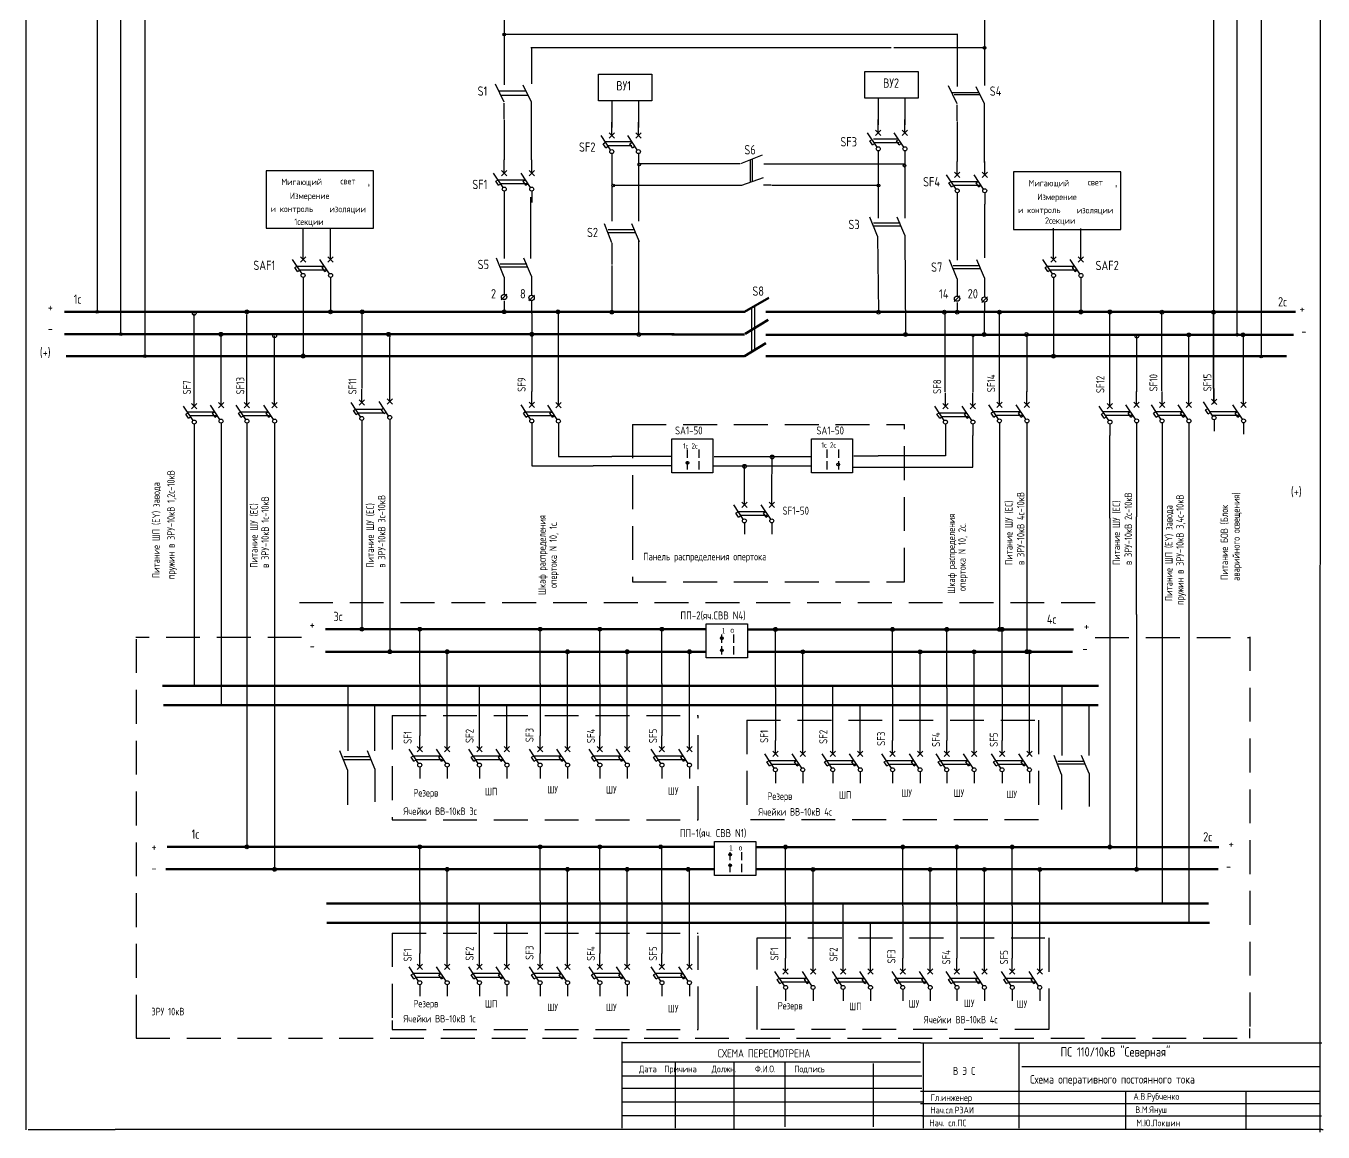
# Model space of a CAD drawing. Header units: millimetres. Extents: x -27 to 1005, y -36 to 757.
# Drawn here: x -26.5 to 459.7, y 106.5 to 521.2 of the extents above; entities that cross this region are included whole.
import ezdxf
from ezdxf.enums import TextEntityAlignment as Align

# ---------------------------------------------------------------- set-up
doc = ezdxf.new("R2010")
doc.units = ezdxf.units.MM
doc.header["$MEASUREMENT"] = 0
doc.linetypes.add('DASHED', pattern=[19.05, 12.7, -6.35])
doc.layers.add('1', color=7, linetype='Continuous')
doc.layers.add('Элементы', color=6, linetype='Continuous')
doc.styles.get("Standard").update_dxf_attribs({"font": 'times.ttf', "height": 2})
doc.styles.add('НАДПИСИ', font='gostw.shx')

# ---------------------------------------------------------------- blocks, each defined once
blk = doc.blocks.new('Выключатель_авт1')
for p, q in [((4.25, 0), (0, 0)), ((11, 0), (16, 0))]:
    blk.add_line(p, q)
at = {"ltscale": 5}
for p, q in [((5.62, 0.42), (11, 4)), ((6.44, 2.16), (7.94, 3.16)), ((6.44, 2.16), (7, 1.33)), ((7.94, 3.16), (8.5, 2.33)), ((12, 1), (10, -1)), ((10, 1), (12, -1))]:
    blk.add_line(p, q, dxfattribs=at)
blk.add_circle((5, 0), 0.75)
at = {"style": 'НАДПИСИ', "width": 0.8, "flags": 8}
blk.add_attdef('К1', text='', height=3, dxfattribs=at).set_placement((3, -4), align=Align.RIGHT)
blk.add_attdef('К2', (13, -4), '', height=3, dxfattribs=at)
at = {"layer": 'Элементы', "style": 'НАДПИСИ', "width": 0.9, "flags": 8}
blk.add_attdef('QFN', text='', height=4, dxfattribs=at).set_placement((8, 5), align=Align.CENTER)
blk.add_attdef('QFN', (6, -4), '', height=4, rotation=270, dxfattribs=at)
blk = doc.blocks.new('Клемма')
at = {"layer": '1', "ltscale": 0.1}
blk.add_line((1.06, 1.06), (-1.06, -1.06), dxfattribs=at)
blk.add_circle((0, 0), 1, dxfattribs=at)

msp = doc.modelspace()

# ---------------------------------------------------------------- hatches: boundary and pattern name
h = msp.add_hatch()
h.set_pattern_fill('ANSI38', color=256, style=0)
h.set_pattern_definition([(45, (-3.17505, 81.17066), (-0.08838835, 0.08838835), []), (135, (-3.17505, 81.17066), (-0.265165043, 0.08838835), [0.3125, -0.1875])])
edge = h.paths.add_edge_path()
edge.add_arc((234.32, 291.67), 0.5, 0, 360)
h = msp.add_hatch()
h.set_pattern_fill('ANSI38', color=256, style=0)
h.set_pattern_definition([(45, (-3.17505, 76.61308), (-0.08838835, 0.08838835), []), (135, (-3.17505, 76.61308), (-0.265165043, 0.08838835), [0.3125, -0.1875])])
edge = h.paths.add_edge_path()
edge.add_arc((234.32, 287.11), 0.5, 0, 360)
h = msp.add_hatch()
h.set_pattern_fill('ANSI38', color=256, style=0)
edge = h.paths.add_edge_path()
edge.add_arc((237.5, 210.5), 0.5, 0, 360)
h = msp.add_hatch()
h.set_pattern_fill('ANSI38', color=256, style=0)
h.set_pattern_definition([(45, (1e-06, -4), (-0.08838835, 0.08838835), []), (135, (1e-06, -4), (-0.265165043, 0.08838835), [0.3125, -0.1875])])
edge = h.paths.add_edge_path()
edge.add_arc((237.5, 206.5), 0.5, 0, 360)

# ---------------------------------------------------------------- linework, layer by layer
for p, q in [((-26.54, 756.6), (-26.54, 107.3)), ((0.19, 738.19), (0.19, 414.29)), ((418.71, 734.1), (418.71, 379.69)), ((8.99, 405.46), (8.99, 723.48)), ((427.5, 405.29), (427.5, 721.34)), ((18.03, 709.32), (18.03, 397.43)), ((436.54, 705.42), (436.54, 397.43)), ((332.82, 564.03), (332.82, 498.83)), ((458.59, 553.07), (458.49, 106.48)), ((152.72, 528.85), (152.72, 511.14)), ((152.78, 518.09), (322.78, 518.09)), ((322.53, 518.03), (322.53, 498.47)), ((152.72, 511.14), (152.72, 499.09)), ((162.78, 513.09), (297.85, 513.09)), ((163.01, 513.03), (163.01, 499.45)), ((298.82, 513.13), (332.73, 513.13)), ((152.72, 492.59), (149.53, 499.32)), ((150.95, 496.84), (160.88, 496.84)), ((163.01, 492.59), (159.82, 498.96)), ((322.53, 491.97), (319.34, 498.7)), ((320.76, 496.22), (330.69, 496.22)), ((332.82, 491.97), (329.63, 498.35)), ((151.39, 495.25), (161.69, 495.25)), ((152.72, 486.21), (152.72, 492.23)), ((163.01, 471.03), (163.01, 492.59)), ((193.07, 493.09), (193.07, 483.09)), ((203.07, 493.09), (203.07, 483.09)), ((293, 494.13), (293, 484.13)), ((303, 494.13), (303, 484.13)), ((321.47, 495.51), (331.05, 495.51)), ((322.53, 485.59), (322.53, 491.61)), ((332.82, 470), (332.82, 491.97)), ((152.78, 486.03), (152.78, 471.03)), ((322.59, 485.41), (322.59, 470.41)), ((190.33, 477.83), (200.61, 477.83)), ((291.23, 478.87), (300.1, 478.87)), ((291.59, 477.45), (300.81, 477.45)), ((191.75, 476.42), (200.61, 476.42)), ((241.48, 469.67), (249.64, 472.86)), ((193.07, 469.09), (193.07, 458.09)), ((203.07, 469.09), (203.07, 458.09)), ((237.08, 469.49), (203.08, 469.49)), ((236.87, 469.67), (241.12, 469.67)), ((245.02, 471.09), (245.02, 462.58)), ((245.73, 471.44), (245.73, 462.94)), ((250.04, 469.5), (283.04, 469.5)), ((282.55, 469.49), (303.24, 469.49)), ((293, 470.13), (293, 459.13)), ((303, 470.13), (303, 449.08)), ((150.24, 463.53), (160.53, 463.53)), ((151.3, 462.12), (161.23, 462.12)), ((241.83, 461.52), (249.99, 464.36)), ((320.05, 462.92), (330.34, 462.92)), ((193.07, 459.09), (193.07, 448.07)), ((193.59, 461.52), (241.83, 461.52)), ((203.1, 458.35), (203.1, 448.07)), ((252.83, 461.52), (249.99, 461.52)), ((253.04, 461.5), (292.9, 461.5)), ((293, 459.38), (293, 449.11)), ((321.11, 461.5), (331.05, 461.5)), ((152.78, 455.03), (152.78, 434.03)), ((162.78, 454.03), (162.78, 457.03)), ((162.78, 434.03), (162.78, 454.03)), ((322.59, 454.41), (322.59, 433.41)), ((332.78, 454.41), (332.78, 434.22)), ((292.65, 442.38), (289.81, 449.46)), ((302.94, 442.73), (300.1, 449.46)), ((77.37, 438.68), (77.37, 445.48)), ((87.66, 438.68), (87.66, 445.31)), ((193.16, 439.93), (190.33, 447.01)), ((191.75, 444.89), (201.68, 444.89)), ((191.75, 443.82), (202.03, 443.82)), ((203.45, 440.28), (200.61, 447.01)), ((291.23, 447.34), (301.16, 447.34)), ((291.23, 446.27), (301.52, 446.27)), ((302.94, 442.73), (303.19, 405.5)), ((358.68, 438.64), (358.68, 445.44)), ((368.97, 438.64), (368.97, 445.27)), ((193.07, 439.72), (193.07, 431.72)), ((203.07, 440.72), (203.07, 405.5)), ((292.65, 442.38), (293.07, 413.86)), ((152.72, 427.04), (149.88, 434.13)), ((163.01, 427.4), (160.17, 434.13)), ((322.53, 426.42), (319.7, 433.51)), ((332.82, 426.78), (329.98, 433.51)), ((74.83, 431.19), (85.11, 431.19)), ((75.89, 429.77), (85.82, 429.77)), ((151.3, 432), (161.23, 432)), ((151.3, 430.94), (161.59, 430.94)), ((193.16, 431.42), (193.16, 413.35)), ((321.11, 431.38), (331.05, 431.38)), ((321.11, 430.32), (331.4, 430.32)), ((356.14, 431.14), (366.43, 431.14)), ((357.21, 429.73), (367.14, 429.73)), ((152.72, 427.04), (152.72, 420.31)), ((163.01, 427.4), (163.01, 420.31)), ((322.53, 426.42), (322.53, 419.69)), ((332.82, 426.78), (332.82, 419.69)), ((77.37, 422.68), (77.37, 397.44)), ((87.66, 422.68), (87.66, 414.01)), ((358.68, 422.64), (358.68, 397.4)), ((368.97, 422.64), (368.97, 413.96)), ((36.54, 383.7), (36.54, 413.45)), ((99.45, 412.56), (99.55, 414.01)), ((152.72, 418.19), (152.72, 414.29)), ((163.01, 418.19), (163.01, 414.29)), ((163.1, 413.39), (163.01, 414.29)), ((163.1, 413.39), (163.1, 405.39)), ((172.92, 414.01), (172.92, 384.1)), ((245.48, 415.03), (245.48, 399.53)), ((246.55, 416.1), (246.55, 399.53)), ((318.12, 383.97), (318.12, 413.88)), ((322.53, 417.57), (322.53, 413.67)), ((332.72, 413.88), (332.72, 405.52)), ((332.82, 417.57), (332.82, 413.67)), ((338.38, 383.53), (338.38, 413.88)), ((379.84, 383.7), (379.84, 414.52)), ((399.33, 384.41), (399.33, 413.88)), ((418.71, 385.27), (418.71, 413.86)), ((56.26, 384.08), (56.26, 413.06)), ((99.45, 385.29), (99.45, 412.56)), ((46.57, 405.6), (46.57, 384.1)), ((66.69, 384.03), (66.69, 405.06)), ((109.85, 404.12), (110.08, 405.6)), ((109.85, 385.43), (109.85, 404.12)), ((163.09, 405.6), (163.09, 384.1)), ((328.57, 383.88), (328.57, 404.56)), ((348.78, 384.03), (348.78, 405.03)), ((389.93, 384.02), (389.93, 404.88)), ((409.43, 384.11), (409.43, 405.36)), ((429.91, 384.13), (429.91, 405.18)), ((33.78, 376.53), (44.06, 376.53)), ((34.84, 375.12), (44.77, 375.12)), ((53.78, 376.53), (64.06, 376.53)), ((54.84, 375.12), (64.77, 375.12)), ((96.82, 377.53), (107.11, 377.53)), ((97.88, 376.12), (107.81, 376.12)), ((160.24, 376.53), (170.53, 376.53)), ((161.3, 375.12), (171.23, 375.12)), ((315.62, 376.2), (325.91, 376.2)), ((316.69, 374.78), (326.62, 374.78)), ((335.88, 376.64), (346.16, 376.64)), ((336.94, 375.22), (346.87, 375.22)), ((377.01, 376.64), (387.3, 376.64)), ((378.08, 375.22), (388.01, 375.22)), ((396.83, 376.64), (407.11, 376.64)), ((397.89, 375.22), (407.82, 375.22)), ((417.08, 376.64), (427.37, 376.64)), ((418.15, 375.22), (428.08, 375.22)), ((36.54, 367.7), (36.54, 273.74)), ((46.61, 368.03), (46.61, 266.5)), ((56.31, 368.03), (56.31, 337.03)), ((66.69, 368.03), (66.69, 337.03)), ((99.36, 369.03), (99.36, 318)), ((109.85, 369.43), (109.85, 317)), ((163.09, 368.1), (163.09, 356.24)), ((173.07, 368.03), (173.07, 359.76)), ((318.16, 367.69), (318.16, 360.03)), ((328.45, 355.76), (328.45, 367.69)), ((338.42, 368.13), (338.42, 319)), ((348.71, 368.13), (348.71, 313.91)), ((379.84, 336.7), (379.84, 367.7)), ((389.84, 368.13), (389.84, 337.13)), ((399.37, 368.13), (399.37, 192.14)), ((409.43, 368.11), (409.43, 184.9)), ((221.29, 362.4), (221.29, 359.32)), ((225.7, 362.4), (225.7, 359.32)), ((273.69, 362.4), (273.69, 359.32)), ((278.1, 362.4), (278.1, 359.32)), ((283.78, 360.03), (292.98, 360.03)), ((318.16, 360.03), (292.98, 360.03)), ((163.09, 356.24), (186.07, 356.24)), ((173.07, 359.76), (193.11, 359.76)), ((215.57, 356.24), (186.07, 356.24)), ((215.57, 359.76), (193.11, 359.76)), ((221.29, 358), (221.29, 354.92)), ((225.7, 358), (225.7, 354.92)), ((230.98, 356.24), (267.97, 356.24)), ((231.42, 359.76), (267.97, 359.76)), ((242.78, 346.65), (242.8, 356.1)), ((253.07, 346.65), (253.19, 359.6)), ((273.69, 358), (273.69, 354.92)), ((278.1, 358), (278.1, 354.92)), ((283.38, 355.76), (303.19, 355.76)), ((303.19, 355.76), (328.45, 355.76)), ((56.31, 337.03), (56.31, 300.41)), ((66.69, 337.03), (66.69, 300.4)), ((240.24, 339.16), (250.53, 339.16)), ((241.3, 337.74), (251.23, 337.74)), ((379.84, 336.7), (379.84, 300.08)), ((389.84, 300.51), (389.84, 337.13)), ((99.36, 318), (99.36, 295)), ((109.85, 317), (109.85, 313.91)), ((338.42, 319), (338.42, 318)), ((338.42, 318), (338.42, 294.96)), ((109.85, 313.91), (109.85, 286.59)), ((348.71, 313.91), (348.71, 286.59)), ((56.31, 300.41), (56.31, 213.41)), ((66.69, 300.4), (66.69, 213.41)), ((379.84, 300.08), (379.84, 213.36)), ((389.84, 300.51), (389.84, 204.99)), ((121.07, 274.72), (121.07, 295)), ((166.2, 274.72), (166.2, 295)), ((188.6, 274.72), (188.6, 295)), ((211.89, 274.72), (211.89, 295)), ((234.25, 293.05), (234.25, 289.97)), ((238.65, 293.05), (238.65, 289.97)), ((254.4, 272.93), (254.4, 294.96)), ((298.34, 272.93), (298.34, 294.96)), ((318.63, 272.93), (318.63, 294.96)), ((339.38, 272.93), (339.38, 294.96)), ((234.25, 288.65), (234.25, 285.57)), ((238.65, 288.65), (238.65, 285.57)), ((131.37, 266.31), (131.37, 286.59)), ((176.49, 266.31), (176.49, 286.59)), ((198.89, 266.31), (198.89, 286.59)), ((222.18, 266.31), (222.18, 286.59)), ((264.69, 264.52), (264.69, 286.55)), ((308.64, 264.52), (308.64, 286.55)), ((328.92, 264.52), (328.92, 286.59)), ((349.67, 264.52), (349.67, 286.59)), ((94.21, 262.06), (94.21, 273.74)), ((121.07, 274.72), (121.07, 255.09)), ((143.47, 263.87), (143.47, 273.74)), ((166.2, 274.72), (166.2, 255.09)), ((188.6, 274.72), (188.6, 255.09)), ((211.89, 274.72), (211.89, 255.09)), ((254.4, 272.93), (254.4, 253.3)), ((275.94, 262.35), (275.94, 273.74)), ((298.34, 272.93), (298.34, 253.3)), ((318.63, 272.93), (318.63, 253.3)), ((339.38, 272.93), (339.38, 253.3)), ((361.92, 260.33), (361.92, 273.74)), ((104.31, 262.45), (104.31, 266.5)), ((131.37, 255.09), (131.37, 266.31)), ((143.47, 255.09), (143.47, 263.87)), ((153.77, 263.87), (153.77, 266.5)), ((153.77, 255.09), (153.77, 263.87)), ((176.49, 255.09), (176.49, 266.31)), ((198.89, 255.09), (198.89, 266.31)), ((222.18, 255.09), (222.18, 266.31)), ((264.69, 253.3), (264.69, 264.52)), ((286.23, 262.23), (286.23, 266.5)), ((308.64, 253.3), (308.64, 264.52)), ((328.92, 253.3), (328.92, 264.52)), ((349.67, 253.3), (349.67, 264.52)), ((372.01, 260.72), (372.01, 266.5)), ((94.21, 249.42), (94.21, 262.06)), ((104.31, 249.42), (104.31, 262.45)), ((275.94, 253.3), (275.94, 262.35)), ((286.23, 253.3), (286.23, 262.23)), ((361.92, 247.69), (361.92, 260.33)), ((372.01, 247.69), (372.01, 260.72)), ((94.02, 242.33), (91.18, 249.42)), ((104.31, 242.69), (101.47, 249.42)), ((92.6, 247.29), (102.53, 247.29)), ((92.6, 246.23), (102.89, 246.23)), ((118.54, 247.59), (128.82, 247.59)), ((119.6, 246.18), (129.53, 246.18)), ((140.94, 247.59), (151.22, 247.59)), ((142, 246.18), (151.93, 246.18)), ((163.66, 247.59), (173.94, 247.59)), ((164.72, 246.18), (174.65, 246.18)), ((186.06, 247.59), (196.34, 247.59)), ((187.12, 246.18), (197.05, 246.18)), ((209.35, 247.59), (219.64, 247.59)), ((210.42, 246.18), (220.35, 246.18)), ((251.86, 245.8), (262.15, 245.8)), ((252.93, 244.38), (262.86, 244.38)), ((273.41, 245.8), (283.69, 245.8)), ((274.47, 244.38), (284.4, 244.38)), ((295.81, 245.8), (306.09, 245.8)), ((296.87, 244.38), (306.8, 244.38)), ((316.09, 245.8), (326.38, 245.8)), ((317.15, 244.38), (327.09, 244.38)), ((336.84, 245.8), (347.13, 245.8)), ((337.91, 244.38), (347.84, 244.38)), ((361.73, 240.6), (358.89, 247.69)), ((360.31, 245.56), (370.24, 245.56)), ((360.31, 244.5), (370.59, 244.5)), ((372.01, 240.96), (369.18, 247.69)), ((94.02, 242.33), (94.02, 229.18)), ((104.31, 242.69), (104.31, 230.33)), ((361.73, 240.6), (361.73, 227.45)), ((372.01, 240.96), (372.01, 228.6)), ((66.69, 213.41), (66.69, 204.99)), ((121.07, 193.12), (121.07, 213.41)), ((166.2, 193.12), (166.2, 213.41)), ((188.6, 193.12), (188.6, 213.41)), ((211.89, 193.12), (211.89, 213.41)), ((237.34, 211.45), (237.34, 208.37)), ((241.75, 211.45), (241.75, 208.37)), ((258.24, 191.33), (258.24, 213.36)), ((302.18, 191.33), (302.18, 213.36)), ((322.47, 191.33), (322.47, 213.36)), ((343.22, 191.33), (343.22, 213.36)), ((131.37, 184.71), (131.37, 204.99)), ((176.49, 184.71), (176.49, 204.99)), ((198.89, 184.71), (198.89, 204.99)), ((222.18, 184.71), (222.18, 204.99)), ((237.34, 207.05), (237.34, 203.97)), ((241.75, 207.05), (241.75, 203.97)), ((268.53, 182.92), (268.53, 204.95)), ((312.47, 182.92), (312.47, 204.95)), ((332.76, 182.92), (332.76, 204.99)), ((353.51, 182.92), (353.51, 204.99)), ((121.07, 193.12), (121.07, 173.49)), ((143.47, 182.27), (143.47, 192.14)), ((166.2, 193.12), (166.2, 173.49)), ((188.6, 193.12), (188.6, 173.49)), ((211.89, 193.12), (211.89, 173.49)), ((258.24, 191.33), (258.24, 171.7)), ((279.78, 180.75), (279.78, 192.14)), ((302.18, 191.33), (302.18, 171.7)), ((322.47, 191.33), (322.47, 171.7)), ((343.22, 191.33), (343.22, 171.7)), ((153.77, 182.27), (153.77, 184.9)), ((290.07, 180.63), (290.07, 184.9)), ((131.37, 173.49), (131.37, 184.71)), ((143.47, 173.49), (143.47, 182.27)), ((153.77, 173.49), (153.77, 182.27)), ((176.49, 173.49), (176.49, 184.71)), ((198.89, 173.49), (198.89, 184.71)), ((222.18, 173.49), (222.18, 184.71)), ((268.53, 171.7), (268.53, 182.92)), ((279.78, 171.7), (279.78, 180.75)), ((290.07, 171.7), (290.07, 180.63)), ((312.47, 171.7), (312.47, 182.92)), ((332.76, 171.7), (332.76, 182.92)), ((353.51, 171.7), (353.51, 182.92)), ((118.54, 166), (128.82, 166)), ((140.94, 166), (151.22, 166)), ((163.66, 166), (173.94, 166)), ((186.06, 166), (196.34, 166)), ((209.35, 166), (219.64, 166)), ((119.6, 164.58), (129.53, 164.58)), ((142, 164.58), (151.93, 164.58)), ((164.72, 164.58), (174.65, 164.58)), ((187.12, 164.58), (197.05, 164.58)), ((210.42, 164.58), (220.35, 164.58)), ((255.7, 164.2), (265.99, 164.2)), ((256.77, 162.79), (266.7, 162.79)), ((277.24, 164.2), (287.53, 164.2)), ((278.31, 162.79), (288.24, 162.79)), ((299.65, 164.2), (309.93, 164.2)), ((300.71, 162.79), (310.64, 162.79)), ((319.93, 164.2), (330.22, 164.2)), ((320.99, 162.79), (330.92, 162.79)), ((340.68, 164.2), (350.97, 164.2)), ((341.75, 162.79), (351.68, 162.79)), ((196.91, 140.25), (196.91, 107.99)), ((308.78, 139.92), (197.24, 139.92)), ((308.84, 139.93), (456.66, 139.93)), ((309.78, 139.92), (309.78, 107.99)), ((345.73, 139.92), (345.73, 107.99)), ((456.66, 139.93), (459.31, 139.93)), ((308.81, 132.63), (196.77, 132.63)), ((216.85, 132.63), (216.85, 107.92)), ((238.79, 132.63), (238.79, 107.45)), ((257.92, 132.63), (257.92, 108.39)), ((291.07, 132.16), (291.07, 108.39)), ((309.27, 127.5), (196.77, 127.5)), ((346.75, 131.1), (458.78, 131.1)), ((309.27, 122.84), (196.77, 122.84)), ((308.81, 121.85), (458.65, 121.85)), ((385.69, 121.96), (385.69, 107.32)), ((430.78, 121.65), (430.78, 107.68)), ((309.74, 117.71), (196.77, 117.71)), ((308.81, 117.18), (458.65, 117.18)), ((309.74, 112.58), (196.77, 112.58)), ((309.27, 112.58), (459.11, 112.58)), ((-25.72, 107.45), (6.96, 107.45)), ((459.31, 107.45), (9.31, 107.45)), ((459.31, 107.45), (459.73, 107.45))]:
    msp.add_line(p, q)
at = {"lineweight": 60}
for p, q in [((242.81, 413.96), (251.9, 419.3)), ((243.13, 405.73), (251.69, 411.08)), ((445.75, 405.41), (448.65, 405.41)), ((242.81, 397.4), (250.83, 402.21)), ((71.62, 397.4), (68.41, 397.4))]:
    msp.add_line(p, q, dxfattribs=at)
at = {"lineweight": 120}
for p, q in [((35.49, 414.01), (-12.07, 414.01)), ((35.49, 414.01), (68.58, 414.01)), ((68.58, 414.01), (242.78, 414.01)), ((250.83, 413.96), (436.46, 413.96)), ((436.46, 413.96), (444.18, 413.96)), ((444.18, 413.96), (449.38, 413.96)), ((35.02, 405.6), (-12.07, 405.6)), ((35.02, 405.6), (68.11, 405.6)), ((68.11, 405.6), (216.43, 405.6)), ((215.54, 405.51), (242.78, 405.51)), ((250.83, 405.41), (437.53, 405.41)), ((437.53, 405.41), (445.75, 405.41)), ((35.32, 397.4), (-11.44, 397.4)), ((35.32, 397.4), (68.41, 397.4)), ((242.81, 397.4), (71.62, 397.4)), ((250.83, 397.4), (437.53, 397.4)), ((437.53, 397.4), (446.06, 397.4)), ((200.55, 295), (85.75, 295)), ((200.55, 295), (211.89, 295)), ((211.89, 295), (228.52, 295)), ((270.72, 294.96), (243.93, 294.96)), ((277.19, 294.96), (270.72, 294.96)), ((278.78, 294.96), (277.19, 294.96)), ((277.19, 294.96), (277.19, 294.96)), ((278.78, 294.96), (366.14, 294.96)), ((174.2, 286.59), (85.75, 286.59)), ((174.2, 286.59), (211.89, 286.59)), ((211.89, 286.59), (228.52, 286.59)), ((270.72, 286.59), (243.93, 286.59)), ((277.19, 286.59), (270.72, 286.59)), ((279.78, 286.59), (277.19, 286.59)), ((279.78, 286.59), (365.78, 286.59)), ((86.08, 273.74), (24.61, 273.74)), ((86.08, 273.74), (375.51, 273.74)), ((86.21, 266.5), (25.01, 266.5)), ((86.21, 266.5), (375.48, 266.5)), ((26.36, 213.41), (200.55, 213.41)), ((200.55, 213.41), (211.41, 213.41)), ((211.41, 213.41), (231.62, 213.41)), ((270.24, 213.36), (247.03, 213.36)), ((277.19, 213.36), (270.24, 213.36)), ((278.78, 213.36), (277.19, 213.36)), ((277.19, 213.36), (277.19, 213.36)), ((278.78, 213.36), (420.69, 213.36)), ((25.89, 204.99), (174.2, 204.99)), ((174.2, 204.99), (211.41, 204.99)), ((211.41, 204.99), (231.62, 204.99)), ((270.24, 204.99), (247.03, 204.99)), ((277.19, 204.99), (270.24, 204.99)), ((279.78, 204.99), (277.19, 204.99)), ((279.78, 204.99), (420.46, 204.99)), ((86.08, 192.14), (375.51, 192.14)), ((375.51, 192.14), (416.74, 192.14)), ((86.21, 184.9), (375.48, 184.9)), ((375.48, 184.9), (417.13, 184.9))]:
    msp.add_line(p, q, dxfattribs=at)
at = {"linetype": 'DASHED'}
for p, q in [((200.79, 371.81), (302.86, 371.81)), ((200.79, 371.81), (200.79, 312.82)), ((302.86, 312.82), (302.86, 371.81)), ((200.79, 312.82), (302.86, 312.82)), ((374.25, 304.86), (75.97, 304.86)), ((76.78, 291.89), (14.71, 291.89)), ((374.25, 291.89), (432.24, 291.89)), ((432.24, 292.13), (432.24, 145.16)), ((14.73, 291.31), (14.73, 145.98)), ((110.79, 262.67), (110.79, 223.52)), ((110.79, 262.67), (225.47, 262.67)), ((225.47, 223.52), (225.47, 262.67)), ((243.69, 260.91), (243.69, 223.52)), ((243.69, 260.91), (353.05, 260.91)), ((353.05, 260.91), (353.05, 223.52)), ((110.79, 223.52), (225.47, 223.52)), ((353.05, 223.52), (243.69, 223.52)), ((110.79, 181.07), (225.47, 181.07)), ((110.79, 181.07), (110.79, 148.31)), ((225.47, 148.31), (225.47, 181.07)), ((247.53, 179.31), (356.89, 179.31)), ((247.53, 148.43), (247.53, 179.31)), ((356.89, 179.31), (356.89, 148.43)), ((14.73, 145.98), (14.73, 141.74)), ((110.79, 148.31), (110.79, 144.92)), ((225.47, 144.92), (225.47, 148.31)), ((247.53, 144.92), (247.53, 148.43)), ((356.89, 148.43), (356.89, 144.92)), ((14.73, 141.74), (432.24, 141.74)), ((110.79, 144.92), (225.47, 144.92)), ((356.89, 144.92), (247.53, 144.92)), ((432.24, 141.74), (432.24, 145.36)), ((9.31, 107.45), (6.96, 107.45))]:
    msp.add_line(p, q, dxfattribs=at)
for points in [[(188.07, 503.09), (208.07, 503.09), (208.07, 493.09), (188.07, 493.09)], [(288, 504.13), (308, 504.13), (308, 494.13), (288, 494.13)], [(63.56, 445.33), (103.78, 445.33), (103.78, 466.93), (63.56, 466.93)], [(343.72, 444.9), (383.95, 444.9), (383.95, 466.5), (343.72, 466.5)], [(215.57, 366.36), (230.98, 366.36), (230.98, 353.6), (215.57, 353.6)], [(267.97, 366.36), (283.38, 366.36), (283.38, 353.6), (267.97, 353.6)], [(228.52, 297), (243.93, 297), (243.93, 284.25), (228.52, 284.25)], [(231.62, 215.41), (247.03, 215.41), (247.03, 202.65), (231.62, 202.65)]]:
    msp.add_lwpolyline(points, close=True)
for centre, radius in [((152.78, 518.03), 0.5), ((332.78, 513.03), 0.5), ((203.4, 469.26), 0.5), ((302.84, 468.8), 0.5), ((193.65, 461.37), 0.5), ((293.08, 461.37), 0.5), ((0.19, 414.01), 0.513), ((36.54, 413.45), 0.7), ((56.26, 414.01), 0.7), ((87.66, 414.01), 0.7), ((99.55, 414.01), 0.7), ((152.78, 414.03), 0.7), ((172.92, 414.01), 0.7), ((193.08, 413.93), 0.7), ((293.07, 413.86), 0.7), ((317.75, 413.88), 0.7), ((322.6, 413.88), 0.7), ((338.38, 413.88), 0.7), ((368.97, 413.96), 0.7), ((379.84, 413.96), 0.7), ((399.33, 413.88), 0.7), ((418.71, 413.86), 0.7), ((8.99, 405.6), 0.513), ((46.57, 405.6), 0.7), ((66.69, 405.06), 0.7), ((109.38, 405.6), 0.7), ((163.09, 405.6), 0.7), ((203.24, 405.5), 0.7), ((303.19, 405.5), 0.7), ((328.5, 405.2), 0.5), ((332.72, 405.52), 0.7), ((348.51, 405.52), 0.7), ((389.93, 404.88), 0.7), ((409.43, 405.36), 0.7), ((427.5, 405.45), 0.513), ((429.71, 405.41), 0.7), ((18.03, 397.4), 0.513), ((77.37, 397.44), 0.7), ((358.68, 397.4), 0.7), ((436.54, 397.25), 0.513), ((253.19, 359.6), 0.7), ((221.45, 357.41), 0.5), ((242.8, 356.1), 0.7), ((277.99, 356.77), 0.5), ((99.36, 295), 0.7), ((121.07, 295), 0.7), ((166.2, 295), 0.7), ((188.6, 295), 0.7), ((211.89, 295), 0.7), ((234.32, 291.67), 0.5), ((254.4, 294.96), 0.7), ((298.34, 294.96), 0.7), ((318.63, 294.96), 0.7), ((338.42, 294.96), 0.7), ((339.38, 294.96), 0.7), ((109.85, 286.59), 0.7), ((131.37, 286.59), 0.7), ((176.49, 286.59), 0.7), ((198.89, 286.59), 0.7), ((222.18, 286.59), 0.7), ((234.32, 287.11), 0.5), ((264.69, 286.55), 0.7), ((308.64, 286.55), 0.7), ((328.92, 286.55), 0.7), ((348.71, 286.59), 0.7), ((349.67, 286.55), 0.7), ((56.31, 213.41), 0.7), ((121.07, 213.41), 0.7), ((166.2, 213.41), 0.7), ((188.6, 213.41), 0.7), ((211.41, 213.41), 0.7), ((258.24, 213.36), 0.7), ((302.18, 213.36), 0.7), ((322.47, 213.36), 0.7), ((343.22, 213.36), 0.7), ((379.84, 213.36), 0.7), ((237.5, 210.5), 0.5), ((66.69, 204.99), 0.7), ((131.37, 204.99), 0.7), ((176.49, 204.99), 0.7), ((198.89, 204.99), 0.7), ((221.7, 204.99), 0.7), ((237.5, 206.5), 0.5), ((268.53, 204.95), 0.7), ((312.47, 204.95), 0.7), ((332.76, 204.95), 0.7), ((353.51, 204.95), 0.7), ((389.84, 204.99), 0.7)]:
    msp.add_circle(centre, radius)

# ---------------------------------------------------------------- block references
at = {"rotation": 90}
for p in [(193.07, 469.09), (203.07, 469.09), (293, 470.13), (303, 470.13), (152.78, 455.03), (163.07, 455.03), (322.59, 454.41), (332.88, 454.41), (77.37, 422.68), (87.66, 422.68), (358.68, 422.64), (368.97, 422.64), (99.36, 369.03), (109.85, 369.43), (418.85, 369.29), (36.54, 367.7), (46.61, 368.03), (56.31, 368.03), (66.69, 368.03), (163.09, 368.1), (173.07, 368.03), (318.16, 367.69), (328.45, 367.69), (338.42, 368.13), (348.71, 368.13), (379.84, 367.7), (389.84, 368.13), (399.37, 368.13), (409.43, 368.11), (429.91, 368.13), (242.78, 330.65), (253.07, 330.65), (121.07, 239.09), (131.37, 239.09), (143.47, 239.09), (153.77, 239.09), (166.2, 239.09), (176.49, 239.09), (188.6, 239.09), (198.89, 239.09), (211.89, 239.09), (222.18, 239.09), (254.4, 237.3), (264.69, 237.3), (275.94, 237.3), (286.23, 237.3), (298.34, 237.3), (308.64, 237.3), (318.63, 237.3), (328.92, 237.3), (339.38, 237.3), (349.67, 237.3), (121.07, 157.49), (131.37, 157.49), (143.47, 157.49), (153.77, 157.49), (166.2, 157.49), (176.49, 157.49), (188.6, 157.49), (198.89, 157.49), (211.89, 157.49), (222.18, 157.49), (258.24, 155.7), (268.53, 155.7), (279.78, 155.7), (290.07, 155.7), (302.18, 155.7), (312.47, 155.7), (322.47, 155.7), (332.76, 155.7), (343.22, 155.7), (353.51, 155.7)]:
    msp.add_blockref('Выключатель_авт1', p, dxfattribs=at)
for p in [(152.72, 419.6), (163.01, 419.25), (322.53, 418.98), (332.82, 418.63)]:
    msp.add_blockref('Клемма', p)

# ---------------------------------------------------------------- texts
at = {"style": 'НАДПИСИ'}
for s, height, p in [('ВУ2', 3.5, (294.78, 498.03)), ('S1', 3.5, (142.78, 495.03)), ('ВУ1', 3.5, (194.78, 497.03)), ('S4', 3.5, (334.78, 495.03)), ('SF2', 3.5, (180.78, 474.03)), ('SF3', 3.5, (278.78, 476.03)), ('S6', 3.5, (242.78, 473.03)), ('Мигающий', 2.4, (69.2, 461.51)), ('свет', 2.4, (91.36, 461.83)), ('SF1', 3.5, (140.78, 460.03)), ('SF4', 3.5, (309.78, 461.03)), ('Мигающий', 2.4, (349.36, 461.08)), ('свет', 2.4, (371.53, 461.4)), ('Измерение', 2.4, (72.4, 456.32)), ('Измерение', 2.4, (352.57, 455.89)), ('и контроль', 2.3, (65.2, 451.46)), ('изоляции', 2.4, (87.25, 451.35)), ('и контроль', 2.3, (345.36, 451.03)), ('изоляции', 2.4, (367.41, 450.92)), ('1секции', 2.4, (74.09, 446.6)), ('S3', 3.5, (281.78, 445.03)), ('2секции', 2.4, (355.49, 447.03)), ('S2', 3.5, (183.78, 442.03)), ('SAF1', 3.5, (58.71, 429.7)), ('S5', 3.5, (142.78, 430.03)), ('SAF2', 3.5, (374.43, 429.65)), ('S7', 3.5, (312.78, 429.03)), ('S8', 3.5, (245.78, 420.03)), ('1с', 3.5, (-8.63, 417.03)), ('2     8 ', 3.5, (147.78, 419.03)), ('14    20', 3.5, (315.78, 419.03)), ('2с', 3.5, (442.83, 416.03)), ('+', 3.5, (-18.33, 414.03)), ('-', 3.5, (-18.33, 406.03)), ('-', 3.5, (451.56, 405.03)), ('(+)', 3.5, (-21.33, 397.03)), ('SA1-50', 3, (216.78, 368.03)), ('SA1-50', 3, (269.78, 368.03)), ('1с 2с', 2, (219.78, 362.74)), ('1с 2с', 2, (271.69, 363.08)), ('(+)', 3.5, (447.68, 344.85)), ('SF1-50', 3, (257.1, 337.97)), ('Панель распределения опертока', 2.8, (204.86, 320.84)), ('3с', 3.5, (88.74, 298.03)), ('ПП-2(яч.СВВ N4)', 3, (218.8, 298.68)), ('+', 3.5, (79.81, 295.03)), ('4с', 3.5, (356.19, 297.03)), ('о', 2.2, (237.55, 293.65)), ('-', 3.5, (79.81, 287.03)), ('-', 3.5, (369.51, 286.03)), ('Резерв', 2.8, (118.75, 232.28)), ('ШП', 2.8, (145.54, 232.75)), ('ШУ', 2.8, (168.93, 233.44)), ('ШУ', 2.8, (190.95, 233.42)), ('ШУ', 2.8, (214.11, 232.96)), ('Резерв', 2.8, (251.46, 231.02)), ('ШП', 2.8, (278.26, 231.49)), ('ШУ', 2.8, (301.65, 232.18)), ('ШУ', 2.8, (321.23, 232.16)), ('ШУ', 2.8, (341.03, 231.7)), ('Ячейки ВВ-10кВ 3с', 2.8, (115.01, 225.38)), ('Ячейки ВВ-10кВ 4с', 2.8, (248.06, 225.14)), ('1с', 3.5, (35.55, 216.43)), ('ПП-1(яч. СВВ N1)', 3, (218.58, 217.08)), ('2с', 3.5, (414.78, 215.43)), ('+', 3.5, (20.55, 211.73)), ('о', 2.2, (240.65, 212.05)), ('-', 3.5, (20.55, 203.73)), ('-', 3.5, (423.34, 204.43)), ('Резерв', 2.8, (118.75, 153.25)), ('ШП', 2.8, (145.54, 153.17)), ('ШУ', 2.8, (304.39, 153.17)), ('ШУ', 2.8, (325.07, 153.37)), ('ШУ', 2.8, (344.86, 153.06)), ('ШУ', 2.8, (168.93, 151.84)), ('ШУ', 2.8, (190.95, 151.82)), ('ШУ', 2.8, (214.11, 151.37)), ('Резерв', 2.8, (255.3, 152.44)), ('ШП', 2.8, (282.1, 152.18)), ('Ячейки ВВ-10кВ 1с', 2.8, (115.01, 147.56)), ('Ячейки ВВ-10кВ 4с', 2.8, (310.1, 147.23)), ('СХЕМА ПЕРЕСМОТРЕНА', 3, (232.79, 134.5)), ('ПС 110/10кВ "Северная"', 3.5, (361.31, 134.8)), ('Дата  Причина    Должн.     Ф.И.О.     Подпись', 2.5, (203.31, 128.9)), ('В Э С', 3, (320.94, 127.91)), ('Схема оперативного постоянного тока', 3.2, (349.88, 124.64)), ('Гл.инженер', 2.5, (312.54, 118.12)), ('А.В.Рубченко', 2.5, (388.63, 118.58)), ('Нач.сл.РЗАИ', 2.5, (312.54, 113.45)), ('В.М.Януш', 2.5, (389.31, 113.59)), ('Нач. сл.ПС', 2.5, (312.16, 108.66)), ('М.Ю.Локшин', 2.5, (389.74, 108.66))]:
    msp.add_text(s, height=height, dxfattribs=at).set_placement(p)
for s, p in [('.', (101.64, 461.71)), (',', (101.64, 461.28)), (',', (381.8, 460.85)), ('.', (381.8, 461.28)), ('1', (234.21, 293.45)), ('1', (237, 212))]:
    msp.add_text(s, height=2, rotation=1.4).set_placement(p)
for s, height, p in [('+', 3.5, (453.26, 413.86)), ('SF13', 3, (55.31, 383.03)), ('SF9', 3, (160.78, 384.03)), ('SF14', 3, (336.81, 383.87)), ('SF12', 3, (377.73, 383.55)), ('SF10', 3, (397.64, 384.19)), ('SF15', 3, (417.88, 384.19)), ('SF7', 3, (35.31, 383.03)), ('SF11', 3, (97.36, 383.03)), ('SF8', 3, (316.58, 383.23)), ('пружин в ЗРУ-10кВ 1,2с-10кВ', 2.8, (29.22, 313.8)), ('Питание ШП (EY) завода ', 2.8, (23.65, 314.16)), ('в ЗРУ-10кВ 4с-10кВ', 2.8, (347.78, 319.07)), ('в ЗРУ-10кВ 2с-10кВ', 2.8, (388.1, 319.07)), ('пружин в ЗРУ-10кВ 3,4с-10кВ', 2.8, (407.47, 304.08)), ('аварийного освещения)', 2.8, (428.52, 313.13)), ('Питание ШУ (EC) ', 2.8, (60.31, 318.03)), ('в ЗРУ-10кВ 1с-10кВ', 2.8, (64.52, 318.03)), ('Питание ШУ (EC) ', 2.8, (103.9, 318.07)), ('в ЗРУ-10кВ 3с-10кВ', 2.8, (108.2, 318.07)), ('Питание ШУ (EC) ', 2.8, (343.32, 319.07)), ('Питание ШУ (EC) ', 2.8, (383.64, 319.07)), ('Питание ШП (EY) завода ', 2.8, (403.29, 305.53)), ('Питание БОВ (Блок ', 2.8, (424.1, 313.5)), ('Шкаф распределения', 2.8, (168.32, 307.84)), ('Шкаф распределения', 2.8, (321.78, 308.35)), ('опертока N 10, 1с.', 2.8, (172.5, 310.47)), ('опертока N 10, 2с.', 2.8, (325.78, 309.35)), ('+', 3.5, (372.46, 294.86)), ('SF3', 3, (163.75, 252.67)), ('SF1', 3, (118.06, 252.03)), ('SF2', 3, (141.28, 252.35)), ('SF4', 3, (186.76, 252.29)), ('SF5', 3, (210.05, 252.29)), ('SF1', 3, (251.74, 252.41)), ('SF2', 3, (273.88, 252.03)), ('SF3', 3, (295.57, 251.26)), ('SF4', 3, (316.15, 250.88)), ('SF5', 3, (337.79, 250.88)), ('+', 3.5, (426.67, 213.26)), ('SF2', 3, (141.28, 170.76)), ('SF3', 3, (163.75, 171.07)), ('SF4', 3, (186.76, 170.69)), ('SF5', 3, (210.05, 170.69)), ('SF1', 3, (255.58, 170.81)), ('SF2', 3, (277.72, 170.43)), ('SF1', 3, (118.06, 170.44)), ('SF3', 3, (299.41, 169.66)), ('SF4', 3, (319.99, 169.28)), ('SF5', 3, (341.63, 169.28))]:
    msp.add_text(s, height=height, rotation=90, dxfattribs=at).set_placement(p)
at = {"linetype": 'DASHED', "style": 'НАДПИСИ'}
msp.add_text('ЗРУ 10кВ', height=2.8, dxfattribs=at).set_placement((20.51, 150.27))

doc.saveas('drawing.dxf')
